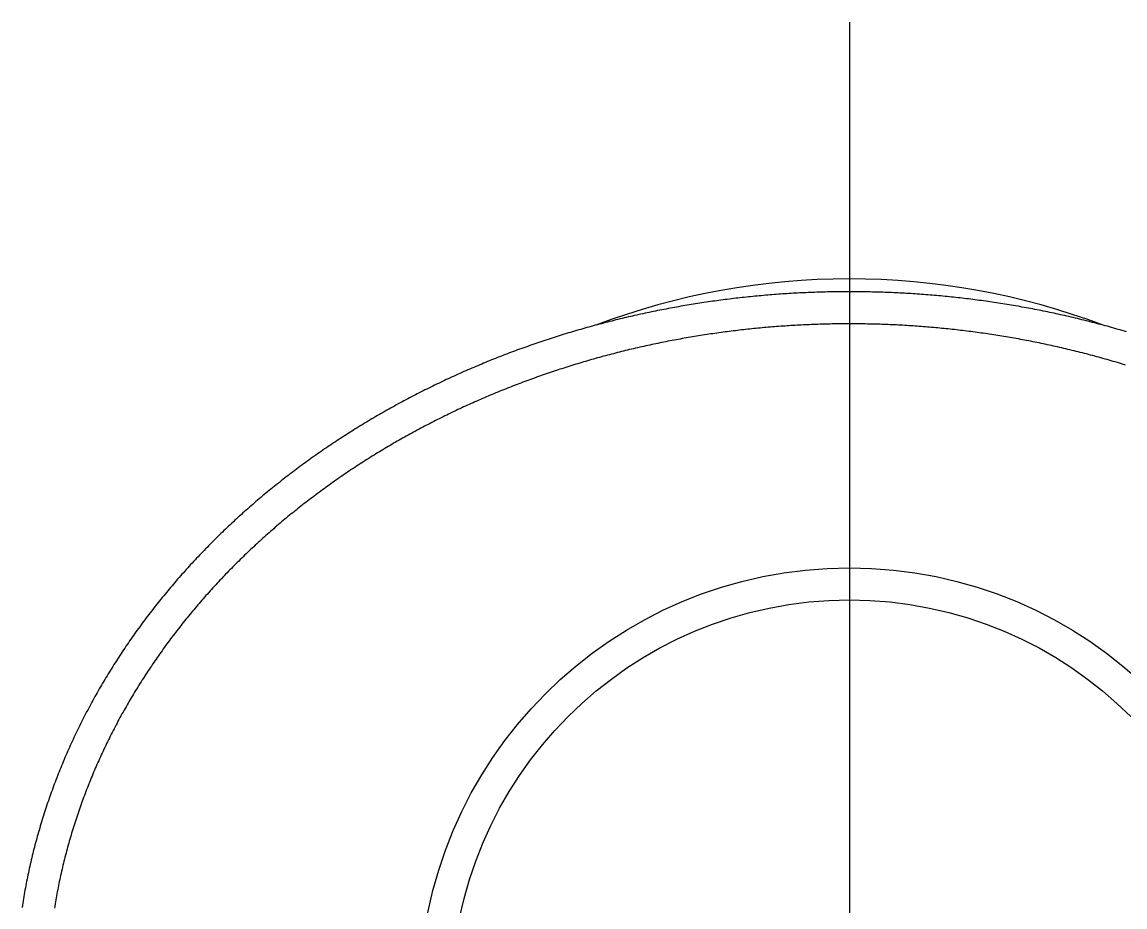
# Model space of a CAD drawing. Extents: x -15.1 to 51.3, y -18.2 to 39.
# Drawn here: x 36.39 to 44.98, y 32.11 to 39 of the extents above; entities that cross this region are included whole.
import ezdxf

# ---------------------------------------------------------------- set-up
doc = ezdxf.new("R2010")
doc.units = 0
doc.linetypes.add('CENTER', pattern=[50.8, 31.75, -6.35, 6.35, -6.35])
doc.layers.get('0').update_dxf_attribs({"linetype": 'CONTINUOUS'})
doc.layers.add('CENTER', color=1, linetype='CENTER')

msp = doc.modelspace()

# ---------------------------------------------------------------- linework, layer by layer
at = {"color": 7}
for points in [[(44.9931, 36.5878, 0), (44.9764, 36.5927, 0), (44.9598, 36.5976, 0), (44.9432, 36.6024, 0), (44.9266, 36.6072, 0), (44.91, 36.612, 0), (44.8934, 36.6167, 0), (44.8768, 36.6214, 0), (44.8601, 36.626, 0), (44.8435, 36.6306, 0), (44.8269, 36.6351, 0), (44.8103, 36.6396, 0), (44.7937, 36.6441, 0), (44.7771, 36.6485, 0), (44.7604, 36.6529, 0), (44.7438, 36.6572, 0), (44.7272, 36.6615, 0), (44.7106, 36.6658, 0), (44.6939, 36.67, 0), (44.6773, 36.6742, 0), (44.6607, 36.6783, 0), (44.6441, 36.6824, 0), (44.6274, 36.6865, 0), (44.6108, 36.6905, 0), (44.5942, 36.6945, 0), (44.5775, 36.6984, 0), (44.5609, 36.7023, 0), (44.5443, 36.7062, 0), (44.5277, 36.71, 0), (44.511, 36.7137, 0), (44.4944, 36.7175, 0), (44.4778, 36.7212, 0), (44.4611, 36.7248, 0), (44.4445, 36.7284, 0), (44.4279, 36.732, 0), (44.4112, 36.7356, 0), (44.3946, 36.7391, 0), (44.378, 36.7425, 0), (44.3613, 36.7459, 0), (44.3447, 36.7493, 0), (44.3281, 36.7527, 0), (44.3114, 36.756, 0), (44.2948, 36.7592, 0), (44.2782, 36.7625, 0), (44.2615, 36.7657, 0), (44.2449, 36.7688, 0), (44.2283, 36.7719, 0), (44.2116, 36.775, 0), (44.195, 36.778, 0), (44.1784, 36.781, 0), (44.1617, 36.784, 0), (44.1451, 36.7869, 0), (44.1284, 36.7898, 0), (44.1118, 36.7927, 0), (44.0952, 36.7955, 0), (44.0785, 36.7982, 0), (44.0619, 36.801, 0), (44.0452, 36.8037, 0), (44.0286, 36.8063, 0), (44.012, 36.8089, 0), (43.9953, 36.8115, 0), (43.9787, 36.8141, 0), (43.962, 36.8166, 0), (43.9454, 36.819, 0), (43.9287, 36.8215, 0), (43.9121, 36.8239, 0), (43.8955, 36.8262, 0), (43.8788, 36.8285, 0), (43.8622, 36.8308, 0), (43.8455, 36.833, 0), (43.8289, 36.8353, 0), (43.8122, 36.8374, 0), (43.7956, 36.8395, 0), (43.7789, 36.8416, 0), (43.7623, 36.8437, 0), (43.7456, 36.8457, 0), (43.729, 36.8477, 0), (43.7123, 36.8496, 0), (43.6957, 36.8515, 0), (43.679, 36.8534, 0), (43.6624, 36.8552, 0), (43.6457, 36.857, 0), (43.6291, 36.8588, 0), (43.6124, 36.8605, 0), (43.5958, 36.8622, 0), (43.5791, 36.8638, 0), (43.5625, 36.8654, 0), (43.5458, 36.867, 0), (43.5292, 36.8685, 0), (43.5125, 36.87, 0), (43.4959, 36.8715, 0), (43.4792, 36.8729, 0), (43.4626, 36.8743, 0), (43.4459, 36.8756, 0), (43.4293, 36.877, 0), (43.4126, 36.8782, 0), (43.3959, 36.8795, 0), (43.3793, 36.8807, 0), (43.3626, 36.8818, 0), (43.346, 36.883, 0), (43.3293, 36.8841, 0), (43.3127, 36.8851, 0), (43.296, 36.8861, 0), (43.2793, 36.8871, 0), (43.2627, 36.8881, 0), (43.246, 36.889, 0), (43.2294, 36.8899, 0), (43.2127, 36.8907, 0), (43.1961, 36.8915, 0), (43.1794, 36.8923, 0), (43.1627, 36.893, 0), (43.1461, 36.8937, 0), (43.1294, 36.8943, 0), (43.1128, 36.895, 0), (43.0961, 36.8955, 0), (43.0794, 36.8961, 0), (43.0628, 36.8966, 0), (43.0461, 36.8971, 0), (43.0295, 36.8975, 0), (43.0128, 36.8979, 0), (42.9961, 36.8983, 0), (42.9795, 36.8986, 0), (42.9628, 36.8989, 0), (42.9462, 36.8992, 0), (42.9295, 36.8994, 0), (42.9128, 36.8996, 0), (42.8962, 36.8997, 0), (42.8795, 36.8999, 0), (42.8628, 36.8999, 0), (42.8462, 36.9, 0), (42.8295, 36.9, 0), (42.8129, 36.9, 0), (42.7962, 36.8999, 0), (42.7795, 36.8998, 0), (42.7629, 36.8997, 0), (42.7462, 36.8995, 0), (42.7295, 36.8993, 0), (42.7129, 36.8991, 0), (42.6962, 36.8988, 0), (42.6796, 36.8985, 0), (42.6629, 36.8981, 0), (42.6462, 36.8977, 0), (42.6296, 36.8973, 0), (42.6129, 36.8968, 0), (42.5963, 36.8963, 0), (42.5796, 36.8958, 0), (42.563, 36.8952, 0), (42.5463, 36.8946, 0), (42.5297, 36.894, 0), (42.513, 36.8933, 0), (42.4964, 36.8926, 0), (42.4797, 36.8918, 0), (42.4631, 36.8911, 0), (42.4464, 36.8902, 0), (42.4298, 36.8894, 0), (42.4132, 36.8885, 0), (42.3965, 36.8876, 0), (42.3799, 36.8866, 0), (42.3633, 36.8856, 0), (42.3466, 36.8845, 0), (42.33, 36.8835, 0), (42.3134, 36.8824, 0), (42.2968, 36.8812, 0), (42.2801, 36.88, 0), (42.2635, 36.8788, 0), (42.2469, 36.8776, 0), (42.2303, 36.8763, 0), (42.2137, 36.8749, 0), (42.1971, 36.8736, 0), (42.1805, 36.8722, 0), (42.1639, 36.8707, 0), (42.1473, 36.8693, 0), (42.1307, 36.8677, 0), (42.1141, 36.8662, 0), (42.0975, 36.8646, 0), (42.0809, 36.863, 0), (42.0644, 36.8613, 0), (42.0478, 36.8597, 0), (42.0312, 36.8579, 0), (42.0147, 36.8562, 0), (41.9981, 36.8544, 0), (41.9815, 36.8525, 0), (41.965, 36.8507, 0), (41.9484, 36.8488, 0), (41.9319, 36.8468, 0), (41.9153, 36.8448, 0), (41.8988, 36.8428, 0), (41.8823, 36.8408, 0), (41.8657, 36.8387, 0), (41.8492, 36.8366, 0), (41.8327, 36.8344, 0), (41.8162, 36.8322, 0), (41.7997, 36.83, 0), (41.7831, 36.8277, 0), (41.7666, 36.8254, 0), (41.7502, 36.823, 0), (41.7337, 36.8207, 0), (41.7172, 36.8183, 0), (41.7007, 36.8158, 0), (41.6842, 36.8133, 0), (41.6677, 36.8108, 0), (41.6513, 36.8082, 0), (41.6348, 36.8056, 0), (41.6184, 36.803, 0), (41.6019, 36.8003, 0), (41.5855, 36.7976, 0), (41.569, 36.7949, 0), (41.5526, 36.7921, 0), (41.5362, 36.7893, 0), (41.5198, 36.7865, 0), (41.5034, 36.7836, 0), (41.487, 36.7807, 0), (41.4706, 36.7777, 0), (41.4542, 36.7747, 0), (41.4378, 36.7717, 0), (41.4214, 36.7686, 0), (41.405, 36.7655, 0), (41.3887, 36.7624, 0), (41.3723, 36.7592, 0), (41.356, 36.756, 0), (41.3396, 36.7527, 0), (41.3233, 36.7495, 0), (41.3069, 36.7461, 0), (41.2906, 36.7428, 0), (41.2743, 36.7394, 0), (41.258, 36.736, 0), (41.2417, 36.7325, 0), (41.2254, 36.729, 0), (41.2091, 36.7255, 0), (41.1928, 36.7219, 0), (41.1766, 36.7183, 0), (41.1603, 36.7146, 0), (41.1441, 36.7109, 0), (41.1278, 36.7072, 0), (41.1116, 36.7035, 0), (41.0953, 36.6997, 0), (41.0791, 36.6958, 0), (41.0629, 36.692, 0), (41.0467, 36.6881, 0), (41.0305, 36.6841, 0), (41.0143, 36.6802, 0), (40.9981, 36.6762, 0), (40.982, 36.6721, 0), (40.9658, 36.668, 0), (40.9496, 36.6639, 0), (40.9335, 36.6598, 0), (40.9174, 36.6556, 0), (40.9012, 36.6513, 0), (40.8851, 36.6471, 0), (40.869, 36.6428, 0), (40.8529, 36.6384, 0), (40.8368, 36.6341, 0), (40.8207, 36.6296, 0), (40.8047, 36.6252, 0), (40.7886, 36.6207, 0), (40.7725, 36.6162, 0), (40.7565, 36.6116, 0), (40.7405, 36.607, 0), (40.7245, 36.6024, 0), (40.7084, 36.5977, 0), (40.6924, 36.593, 0), (40.6764, 36.5883, 0), (40.6605, 36.5835, 0), (40.6445, 36.5787, 0), (40.6285, 36.5738, 0), (40.6126, 36.569, 0), (40.5966, 36.564, 0), (40.5807, 36.5591, 0), (40.5648, 36.5541, 0), (40.5489, 36.549, 0), (40.533, 36.544, 0), (40.5171, 36.5389, 0), (40.5012, 36.5337, 0), (40.4854, 36.5285, 0), (40.4695, 36.5233, 0), (40.4537, 36.5181, 0), (40.4379, 36.5128, 0), (40.422, 36.5074, 0), (40.4062, 36.5021, 0), (40.3904, 36.4967, 0), (40.3746, 36.4912, 0), (40.3589, 36.4858, 0), (40.3431, 36.4803, 0), (40.3274, 36.4747, 0), (40.3116, 36.4691, 0), (40.2959, 36.4635, 0), (40.2802, 36.4578, 0), (40.2645, 36.4521, 0), (40.2488, 36.4464, 0), (40.2331, 36.4406, 0), (40.2175, 36.4348, 0), (40.2018, 36.429, 0), (40.1862, 36.4231, 0), (40.1706, 36.4172, 0), (40.155, 36.4112, 0), (40.1394, 36.4052, 0), (40.1238, 36.3992, 0), (40.1082, 36.3932, 0), (40.0926, 36.387, 0), (40.0771, 36.3809, 0), (40.0616, 36.3747, 0), (40.046, 36.3685, 0), (40.0305, 36.3623, 0), (40.015, 36.356, 0), (39.9996, 36.3497, 0), (39.9841, 36.3433, 0), (39.9686, 36.3369, 0), (39.9532, 36.3305, 0), (39.9378, 36.324, 0), (39.9224, 36.3175, 0), (39.907, 36.3109, 0), (39.8916, 36.3043, 0), (39.8762, 36.2977, 0), (39.8608, 36.291, 0), (39.8455, 36.2843, 0), (39.8302, 36.2776, 0), (39.8148, 36.2708, 0), (39.7995, 36.264, 0), (39.7843, 36.2572, 0), (39.769, 36.2503, 0), (39.7537, 36.2434, 0), (39.7385, 36.2364, 0), (39.7233, 36.2294, 0), (39.7081, 36.2224, 0), (39.6929, 36.2153, 0), (39.6777, 36.2082, 0), (39.6625, 36.201, 0), (39.6474, 36.1938, 0), (39.6322, 36.1866, 0), (39.6171, 36.1793, 0), (39.602, 36.172, 0), (39.5869, 36.1647, 0), (39.5719, 36.1573, 0), (39.5568, 36.1499, 0), (39.5418, 36.1425, 0), (39.5268, 36.135, 0), (39.5118, 36.1275, 0), (39.4968, 36.1199, 0), (39.4818, 36.1123, 0), (39.4669, 36.1047, 0), (39.4519, 36.097, 0), (39.437, 36.0893, 0), (39.4221, 36.0815, 0), (39.4072, 36.0737, 0), (39.3924, 36.0659, 0), (39.3775, 36.0581, 0), (39.3627, 36.0502, 0), (39.3479, 36.0422, 0), (39.3331, 36.0343, 0), (39.3184, 36.0262, 0), (39.3036, 36.0182, 0), (39.2889, 36.0101, 0), (39.2742, 36.002, 0), (39.2595, 35.9938, 0), (39.2448, 35.9856, 0), (39.2302, 35.9774, 0), (39.2155, 35.9691, 0), (39.2009, 35.9608, 0), (39.1863, 35.9525, 0), (39.1718, 35.9441, 0), (39.1572, 35.9357, 0), (39.1427, 35.9272, 0), (39.1282, 35.9187, 0), (39.1137, 35.9102, 0), (39.0992, 35.9016, 0), (39.0848, 35.893, 0), (39.0704, 35.8844, 0), (39.0559, 35.8757, 0), (39.0416, 35.867, 0), (39.0272, 35.8582, 0), (39.0129, 35.8494, 0), (38.9985, 35.8406, 0), (38.9842, 35.8318, 0), (38.97, 35.8229, 0), (38.9557, 35.8139, 0), (38.9415, 35.8049, 0), (38.9273, 35.7959, 0), (38.9131, 35.7869, 0), (38.8989, 35.7778, 0), (38.8848, 35.7687, 0), (38.8707, 35.7595, 0), (38.8566, 35.7503, 0), (38.8425, 35.7411, 0), (38.8285, 35.7318, 0), (38.8144, 35.7225, 0), (38.8004, 35.7131, 0), (38.7865, 35.7038, 0), (38.7725, 35.6943, 0), (38.7586, 35.6849, 0), (38.7447, 35.6754, 0), (38.7308, 35.6659, 0), (38.7169, 35.6563, 0), (38.7031, 35.6467, 0), (38.6893, 35.637, 0), (38.6755, 35.6274, 0), (38.6618, 35.6176, 0), (38.648, 35.6079, 0), (38.6343, 35.5981, 0), (38.6207, 35.5883, 0), (38.607, 35.5784, 0), (38.5934, 35.5685, 0), (38.5798, 35.5586, 0), (38.5662, 35.5486, 0), (38.5527, 35.5386, 0), (38.5392, 35.5286, 0), (38.5257, 35.5185, 0), (38.5122, 35.5084, 0), (38.4988, 35.4982, 0), (38.4853, 35.4881, 0), (38.472, 35.4778, 0), (38.4586, 35.4676, 0), (38.4453, 35.4573, 0), (38.432, 35.447, 0), (38.4187, 35.4366, 0), (38.4055, 35.4262, 0), (38.3922, 35.4157, 0), (38.379, 35.4053, 0), (38.3659, 35.3948, 0), (38.3528, 35.3842, 0), (38.3397, 35.3736, 0), (38.3266, 35.363, 0), (38.3135, 35.3524, 0), (38.3005, 35.3417, 0), (38.2875, 35.331, 0), (38.2746, 35.3202, 0), (38.2616, 35.3094, 0), (38.2487, 35.2986, 0), (38.2359, 35.2877, 0), (38.223, 35.2768, 0), (38.2102, 35.2659, 0), (38.1974, 35.2549, 0), (38.1847, 35.2439, 0), (38.172, 35.2328, 0), (38.1593, 35.2218, 0), (38.1466, 35.2106, 0), (38.134, 35.1995, 0), (38.1214, 35.1883, 0), (38.1088, 35.1771, 0), (38.0963, 35.1658, 0), (38.0838, 35.1545, 0), (38.0713, 35.1432, 0), (38.0589, 35.1318, 0), (38.0465, 35.1204, 0), (38.0341, 35.109, 0), (38.0218, 35.0975, 0), (38.0095, 35.086, 0), (37.9972, 35.0745, 0), (37.9849, 35.0629, 0), (37.9727, 35.0513, 0), (37.9605, 35.0397, 0), (37.9484, 35.028, 0), (37.9363, 35.0163, 0), (37.9242, 35.0045, 0), (37.9122, 34.9928, 0), (37.9001, 34.9809, 0), (37.8882, 34.9691, 0), (37.8762, 34.9572, 0), (37.8643, 34.9453, 0), (37.8524, 34.9333, 0), (37.8406, 34.9213, 0), (37.8288, 34.9093, 0), (37.817, 34.8973, 0), (37.8052, 34.8852, 0), (37.7935, 34.873, 0), (37.7819, 34.8609, 0), (37.7702, 34.8487, 0), (37.7586, 34.8364, 0), (37.747, 34.8242, 0), (37.7355, 34.8119, 0), (37.724, 34.7995, 0), (37.7126, 34.7872, 0), (37.7011, 34.7748, 0), (37.6897, 34.7623, 0), (37.6784, 34.7498, 0), (37.6671, 34.7373, 0), (37.6558, 34.7248, 0), (37.6445, 34.7122, 0), (37.6333, 34.6996, 0), (37.6221, 34.6869, 0), (37.611, 34.6743, 0), (37.5999, 34.6615, 0), (37.5888, 34.6488, 0), (37.5778, 34.636, 0), (37.5668, 34.6232, 0), (37.5559, 34.6103, 0), (37.5449, 34.5974, 0), (37.5341, 34.5845, 0), (37.5232, 34.5715, 0), (37.5124, 34.5585, 0), (37.5016, 34.5455, 0), (37.4909, 34.5324, 0), (37.4802, 34.5194, 0), (37.4696, 34.5062, 0), (37.4589, 34.4931, 0), (37.4484, 34.4799, 0), (37.4378, 34.4666, 0), (37.4273, 34.4534, 0), (37.4169, 34.4401, 0), (37.4065, 34.4267, 0), (37.3961, 34.4134, 0), (37.3857, 34.4, 0), (37.3754, 34.3865, 0), (37.3652, 34.373, 0), (37.355, 34.3595, 0), (37.3448, 34.346, 0), (37.3346, 34.3324, 0), (37.3245, 34.3188, 0), (37.3145, 34.3052, 0), (37.3045, 34.2915, 0), (37.2945, 34.2778, 0), (37.2846, 34.2641, 0), (37.2747, 34.2503, 0), (37.2648, 34.2365, 0), (37.255, 34.2227, 0), (37.2452, 34.2088, 0), (37.2355, 34.1949, 0), (37.2258, 34.181, 0), (37.2162, 34.167, 0), (37.2066, 34.153, 0), (37.197, 34.139, 0), (37.1875, 34.1249, 0), (37.178, 34.1108, 0), (37.1686, 34.0967, 0), (37.1592, 34.0825, 0), (37.1499, 34.0683, 0), (37.1406, 34.0541, 0), (37.1313, 34.0398, 0), (37.1221, 34.0256, 0), (37.113, 34.0112, 0), (37.1038, 33.9969, 0), (37.0948, 33.9825, 0), (37.0857, 33.9681, 0), (37.0768, 33.9536, 0), (37.0678, 33.9391, 0), (37.0589, 33.9246, 0), (37.0501, 33.9101, 0), (37.0413, 33.8955, 0), (37.0325, 33.8809, 0), (37.0238, 33.8662, 0), (37.0151, 33.8515, 0), (37.0065, 33.8368, 0), (36.9979, 33.8221, 0), (36.9894, 33.8073, 0), (36.9809, 33.7925, 0), (36.9725, 33.7777, 0), (36.9641, 33.7628, 0), (36.9557, 33.7479, 0), (36.9474, 33.733, 0), (36.9392, 33.718, 0), (36.931, 33.703, 0), (36.9228, 33.688, 0), (36.9147, 33.673, 0), (36.9067, 33.6579, 0), (36.8987, 33.6428, 0), (36.8907, 33.6276, 0), (36.8828, 33.6125, 0), (36.875, 33.5973, 0), (36.8672, 33.582, 0), (36.8594, 33.5668, 0), (36.8517, 33.5515, 0), (36.8441, 33.5362, 0), (36.8365, 33.5209, 0), (36.8289, 33.5055, 0), (36.8214, 33.4901, 0), (36.814, 33.4747, 0), (36.8066, 33.4593, 0), (36.7992, 33.4438, 0), (36.7919, 33.4283, 0), (36.7847, 33.4128, 0), (36.7775, 33.3973, 0), (36.7704, 33.3817, 0), (36.7633, 33.3661, 0), (36.7563, 33.3505, 0), (36.7493, 33.3348, 0), (36.7424, 33.3191, 0), (36.7355, 33.3035, 0), (36.7287, 33.2877, 0), (36.7219, 33.272, 0), (36.7152, 33.2562, 0), (36.7085, 33.2404, 0), (36.7019, 33.2246, 0), (36.6954, 33.2088, 0), (36.6889, 33.1929, 0), (36.6824, 33.177, 0), (36.676, 33.1611, 0), (36.6697, 33.1452, 0), (36.6634, 33.1292, 0), (36.6572, 33.1133, 0), (36.651, 33.0973, 0), (36.6449, 33.0813, 0), (36.6389, 33.0652, 0), (36.6329, 33.0492, 0), (36.6269, 33.0331, 0), (36.621, 33.017, 0), (36.6152, 33.0009, 0), (36.6094, 32.9847, 0), (36.6037, 32.9686, 0), (36.598, 32.9524, 0), (36.5924, 32.9362, 0), (36.5869, 32.9199, 0), (36.5814, 32.9037, 0), (36.576, 32.8874, 0), (36.5706, 32.8712, 0), (36.5653, 32.8549, 0), (36.56, 32.8386, 0), (36.5548, 32.8222, 0), (36.5497, 32.8059, 0), (36.5446, 32.7895, 0), (36.5395, 32.7731, 0), (36.5346, 32.7567, 0), (36.5297, 32.7403, 0), (36.5248, 32.7238, 0), (36.52, 32.7074, 0), (36.5153, 32.6909, 0), (36.5106, 32.6744, 0), (36.506, 32.6579, 0), (36.5014, 32.6414, 0), (36.4969, 32.6249, 0), (36.4925, 32.6083, 0), (36.4881, 32.5918, 0), (36.4838, 32.5752, 0), (36.4795, 32.5586, 0), (36.4753, 32.542, 0), (36.4712, 32.5253, 0), (36.4671, 32.5087, 0), (36.4631, 32.4921, 0), (36.4592, 32.4754, 0), (36.4553, 32.4587, 0), (36.4514, 32.442, 0), (36.4477, 32.4253, 0), (36.4439, 32.4086, 0), (36.4403, 32.3919, 0), (36.4367, 32.3752, 0), (36.4332, 32.3584, 0), (36.4297, 32.3416, 0), (36.4263, 32.3249, 0), (36.4229, 32.3081, 0), (36.4197, 32.2913, 0), (36.4164, 32.2745, 0), (36.4133, 32.2577, 0), (36.4102, 32.2409, 0), (36.4071, 32.224, 0), (36.4041, 32.2072, 0), (36.4012, 32.1903, 0), (36.3984, 32.1735, 0), (36.3956, 32.1566, 0), (36.3928, 32.1397, 0), (36.3901, 32.1228, 0), (36.3875, 32.1059, 0)], [(44.9858, 36.3287, 0), (44.9698, 36.3336, 0), (44.9537, 36.3385, 0), (44.9377, 36.3434, 0), (44.9217, 36.3482, 0), (44.9056, 36.3529, 0), (44.8896, 36.3576, 0), (44.8735, 36.3623, 0), (44.8575, 36.367, 0), (44.8414, 36.3716, 0), (44.8254, 36.3761, 0), (44.8093, 36.3806, 0), (44.7933, 36.3851, 0), (44.7772, 36.3895, 0), (44.7612, 36.3939, 0), (44.7451, 36.3983, 0), (44.729, 36.4026, 0), (44.713, 36.4069, 0), (44.6969, 36.4111, 0), (44.6809, 36.4153, 0), (44.6648, 36.4194, 0), (44.6487, 36.4236, 0), (44.6327, 36.4276, 0), (44.6166, 36.4317, 0), (44.6005, 36.4357, 0), (44.5845, 36.4396, 0), (44.5684, 36.4435, 0), (44.5523, 36.4474, 0), (44.5363, 36.4513, 0), (44.5202, 36.4551, 0), (44.5041, 36.4588, 0), (44.4881, 36.4626, 0), (44.472, 36.4662, 0), (44.4559, 36.4699, 0), (44.4398, 36.4735, 0), (44.4238, 36.4771, 0), (44.4077, 36.4806, 0), (44.3916, 36.4841, 0), (44.3755, 36.4876, 0), (44.3595, 36.491, 0), (44.3434, 36.4944, 0), (44.3273, 36.4977, 0), (44.3112, 36.501, 0), (44.2951, 36.5043, 0), (44.2791, 36.5075, 0), (44.263, 36.5107, 0), (44.2469, 36.5139, 0), (44.2308, 36.517, 0), (44.2147, 36.5201, 0), (44.1987, 36.5231, 0), (44.1826, 36.5261, 0), (44.1665, 36.5291, 0), (44.1504, 36.5321, 0), (44.1343, 36.535, 0), (44.1182, 36.5378, 0), (44.1021, 36.5406, 0), (44.0861, 36.5434, 0), (44.07, 36.5462, 0), (44.0539, 36.5489, 0), (44.0378, 36.5516, 0), (44.0217, 36.5542, 0), (44.0056, 36.5568, 0), (43.9895, 36.5594, 0), (43.9734, 36.5619, 0), (43.9573, 36.5644, 0), (43.9412, 36.5669, 0), (43.9251, 36.5693, 0), (43.9091, 36.5717, 0), (43.893, 36.574, 0), (43.8769, 36.5763, 0), (43.8608, 36.5786, 0), (43.8447, 36.5809, 0), (43.8286, 36.5831, 0), (43.8125, 36.5852, 0), (43.7964, 36.5874, 0), (43.7803, 36.5895, 0), (43.7642, 36.5915, 0), (43.7481, 36.5935, 0), (43.732, 36.5955, 0), (43.7159, 36.5975, 0), (43.6998, 36.5994, 0), (43.6837, 36.6013, 0), (43.6676, 36.6031, 0), (43.6515, 36.6049, 0), (43.6354, 36.6067, 0), (43.6192, 36.6084, 0), (43.6031, 36.6101, 0), (43.587, 36.6118, 0), (43.5709, 36.6134, 0), (43.5548, 36.615, 0), (43.5387, 36.6166, 0), (43.5226, 36.6181, 0), (43.5065, 36.6196, 0), (43.4904, 36.621, 0), (43.4743, 36.6224, 0), (43.4582, 36.6238, 0), (43.4421, 36.6251, 0), (43.426, 36.6264, 0), (43.4098, 36.6277, 0), (43.3937, 36.6289, 0), (43.3776, 36.6301, 0), (43.3615, 36.6313, 0), (43.3454, 36.6324, 0), (43.3293, 36.6335, 0), (43.3132, 36.6346, 0), (43.2971, 36.6356, 0), (43.2809, 36.6366, 0), (43.2648, 36.6375, 0), (43.2487, 36.6385, 0), (43.2326, 36.6393, 0), (43.2165, 36.6402, 0), (43.2004, 36.641, 0), (43.1843, 36.6418, 0), (43.1681, 36.6425, 0), (43.152, 36.6432, 0), (43.1359, 36.6439, 0), (43.1198, 36.6445, 0), (43.1037, 36.6451, 0), (43.0876, 36.6457, 0), (43.0714, 36.6462, 0), (43.0553, 36.6467, 0), (43.0392, 36.6472, 0), (43.0231, 36.6476, 0), (43.007, 36.648, 0), (42.9909, 36.6483, 0), (42.9747, 36.6487, 0), (42.9586, 36.649, 0), (42.9425, 36.6492, 0), (42.9264, 36.6494, 0), (42.9103, 36.6496, 0), (42.8941, 36.6498, 0), (42.878, 36.6499, 0), (42.8619, 36.6499, 0), (42.8458, 36.65, 0), (42.8297, 36.65, 0), (42.8135, 36.65, 0), (42.7974, 36.6499, 0), (42.7813, 36.6498, 0), (42.7652, 36.6497, 0), (42.7491, 36.6495, 0), (42.7329, 36.6493, 0), (42.7168, 36.6491, 0), (42.7007, 36.6488, 0), (42.6846, 36.6485, 0), (42.6685, 36.6482, 0), (42.6523, 36.6478, 0), (42.6362, 36.6474, 0), (42.6201, 36.6469, 0), (42.604, 36.6465, 0), (42.5879, 36.6459, 0), (42.5718, 36.6454, 0), (42.5557, 36.6448, 0), (42.5396, 36.6442, 0), (42.5235, 36.6435, 0), (42.5074, 36.6428, 0), (42.4913, 36.6421, 0), (42.4752, 36.6413, 0), (42.4591, 36.6406, 0), (42.443, 36.6397, 0), (42.4269, 36.6389, 0), (42.4108, 36.638, 0), (42.3947, 36.637, 0), (42.3786, 36.6361, 0), (42.3625, 36.635, 0), (42.3464, 36.634, 0), (42.3303, 36.6329, 0), (42.3143, 36.6318, 0), (42.2982, 36.6307, 0), (42.2821, 36.6295, 0), (42.266, 36.6283, 0), (42.25, 36.627, 0), (42.2339, 36.6257, 0), (42.2178, 36.6244, 0), (42.2018, 36.6231, 0), (42.1857, 36.6217, 0), (42.1697, 36.6203, 0), (42.1536, 36.6188, 0), (42.1376, 36.6173, 0), (42.1215, 36.6158, 0), (42.1055, 36.6142, 0), (42.0895, 36.6126, 0), (42.0734, 36.611, 0), (42.0574, 36.6093, 0), (42.0414, 36.6076, 0), (42.0253, 36.6059, 0), (42.0093, 36.6041, 0), (41.9933, 36.6023, 0), (41.9773, 36.6004, 0), (41.9613, 36.5986, 0), (41.9453, 36.5966, 0), (41.9293, 36.5947, 0), (41.9133, 36.5927, 0), (41.8973, 36.5907, 0), (41.8813, 36.5886, 0), (41.8654, 36.5865, 0), (41.8494, 36.5844, 0), (41.8334, 36.5823, 0), (41.8175, 36.5801, 0), (41.8015, 36.5778, 0), (41.7856, 36.5756, 0), (41.7696, 36.5733, 0), (41.7537, 36.5709, 0), (41.7377, 36.5686, 0), (41.7218, 36.5662, 0), (41.7059, 36.5637, 0), (41.6899, 36.5612, 0), (41.674, 36.5587, 0), (41.6581, 36.5562, 0), (41.6422, 36.5536, 0), (41.6263, 36.551, 0), (41.6104, 36.5483, 0), (41.5945, 36.5457, 0), (41.5787, 36.5429, 0), (41.5628, 36.5402, 0), (41.5469, 36.5374, 0), (41.5311, 36.5346, 0), (41.5152, 36.5317, 0), (41.4994, 36.5288, 0), (41.4835, 36.5259, 0), (41.4677, 36.5229, 0), (41.4519, 36.5199, 0), (41.436, 36.5169, 0), (41.4202, 36.5138, 0), (41.4044, 36.5107, 0), (41.3886, 36.5076, 0), (41.3728, 36.5044, 0), (41.357, 36.5012, 0), (41.3412, 36.498, 0), (41.3255, 36.4947, 0), (41.3097, 36.4914, 0), (41.294, 36.488, 0), (41.2782, 36.4846, 0), (41.2625, 36.4812, 0), (41.2467, 36.4778, 0), (41.231, 36.4743, 0), (41.2153, 36.4707, 0), (41.1996, 36.4672, 0), (41.1839, 36.4636, 0), (41.1682, 36.46, 0), (41.1525, 36.4563, 0), (41.1368, 36.4526, 0), (41.1211, 36.4489, 0), (41.1055, 36.4451, 0), (41.0898, 36.4413, 0), (41.0742, 36.4374, 0), (41.0586, 36.4336, 0), (41.0429, 36.4297, 0), (41.0273, 36.4257, 0), (41.0117, 36.4217, 0), (40.9961, 36.4177, 0), (40.9805, 36.4137, 0), (40.9649, 36.4096, 0), (40.9494, 36.4055, 0), (40.9338, 36.4013, 0), (40.9182, 36.3971, 0), (40.9027, 36.3929, 0), (40.8872, 36.3886, 0), (40.8716, 36.3843, 0), (40.8561, 36.38, 0), (40.8406, 36.3756, 0), (40.8251, 36.3712, 0), (40.8096, 36.3668, 0), (40.7941, 36.3623, 0), (40.7787, 36.3578, 0), (40.7632, 36.3533, 0), (40.7478, 36.3487, 0), (40.7323, 36.3441, 0), (40.7169, 36.3394, 0), (40.7015, 36.3347, 0), (40.6861, 36.33, 0), (40.6707, 36.3253, 0), (40.6553, 36.3205, 0), (40.64, 36.3156, 0), (40.6246, 36.3108, 0), (40.6092, 36.3059, 0), (40.5939, 36.3009, 0), (40.5786, 36.296, 0), (40.5633, 36.291, 0), (40.548, 36.2859, 0), (40.5327, 36.2809, 0), (40.5174, 36.2758, 0), (40.5021, 36.2706, 0), (40.4868, 36.2654, 0), (40.4716, 36.2602, 0), (40.4564, 36.255, 0), (40.4411, 36.2497, 0), (40.4259, 36.2444, 0), (40.4107, 36.239, 0), (40.3955, 36.2336, 0), (40.3804, 36.2282, 0), (40.3652, 36.2227, 0), (40.35, 36.2172, 0), (40.3349, 36.2117, 0), (40.3198, 36.2061, 0), (40.3046, 36.2005, 0), (40.2895, 36.1949, 0), (40.2745, 36.1892, 0), (40.2594, 36.1835, 0), (40.2443, 36.1778, 0), (40.2293, 36.172, 0), (40.2142, 36.1662, 0), (40.1992, 36.1603, 0), (40.1842, 36.1544, 0), (40.1692, 36.1485, 0), (40.1542, 36.1425, 0), (40.1392, 36.1365, 0), (40.1243, 36.1305, 0), (40.1093, 36.1244, 0), (40.0944, 36.1183, 0), (40.0795, 36.1122, 0), (40.0646, 36.106, 0), (40.0497, 36.0998, 0), (40.0348, 36.0936, 0), (40.0199, 36.0873, 0), (40.0051, 36.081, 0), (39.9902, 36.0746, 0), (39.9754, 36.0682, 0), (39.9606, 36.0618, 0), (39.9458, 36.0553, 0), (39.931, 36.0488, 0), (39.9163, 36.0423, 0), (39.9015, 36.0357, 0), (39.8868, 36.0291, 0), (39.872, 36.0225, 0), (39.8573, 36.0158, 0), (39.8426, 36.0091, 0), (39.828, 36.0024, 0), (39.8133, 35.9956, 0), (39.7986, 35.9888, 0), (39.784, 35.9819, 0), (39.7694, 35.975, 0), (39.7548, 35.9681, 0), (39.7402, 35.9611, 0), (39.7256, 35.9541, 0), (39.7111, 35.9471, 0), (39.6966, 35.94, 0), (39.682, 35.9329, 0), (39.6675, 35.9258, 0), (39.653, 35.9186, 0), (39.6386, 35.9114, 0), (39.6241, 35.9041, 0), (39.6097, 35.8968, 0), (39.5953, 35.8895, 0), (39.5809, 35.8822, 0), (39.5665, 35.8748, 0), (39.5521, 35.8673, 0), (39.5378, 35.8599, 0), (39.5234, 35.8524, 0), (39.5091, 35.8448, 0), (39.4948, 35.8373, 0), (39.4806, 35.8297, 0), (39.4663, 35.822, 0), (39.4521, 35.8143, 0), (39.4378, 35.8066, 0), (39.4236, 35.7989, 0), (39.4095, 35.7911, 0), (39.3953, 35.7833, 0), (39.3812, 35.7754, 0), (39.367, 35.7675, 0), (39.3529, 35.7596, 0), (39.3389, 35.7517, 0), (39.3248, 35.7437, 0), (39.3107, 35.7356, 0), (39.2967, 35.7276, 0), (39.2827, 35.7195, 0), (39.2687, 35.7113, 0), (39.2548, 35.7031, 0), (39.2408, 35.6949, 0), (39.2269, 35.6867, 0), (39.213, 35.6784, 0), (39.1991, 35.6701, 0), (39.1853, 35.6617, 0), (39.1714, 35.6534, 0), (39.1576, 35.6449, 0), (39.1438, 35.6365, 0), (39.13, 35.628, 0), (39.1163, 35.6195, 0), (39.1025, 35.6109, 0), (39.0888, 35.6023, 0), (39.0751, 35.5937, 0), (39.0615, 35.585, 0), (39.0478, 35.5763, 0), (39.0342, 35.5676, 0), (39.0206, 35.5588, 0), (39.007, 35.55, 0), (38.9935, 35.5411, 0), (38.98, 35.5322, 0), (38.9665, 35.5233, 0), (38.953, 35.5144, 0), (38.9395, 35.5054, 0), (38.9261, 35.4964, 0), (38.9127, 35.4873, 0), (38.8993, 35.4782, 0), (38.8859, 35.4691, 0), (38.8726, 35.4599, 0), (38.8593, 35.4508, 0), (38.846, 35.4415, 0), (38.8327, 35.4323, 0), (38.8195, 35.423, 0), (38.8063, 35.4136, 0), (38.7931, 35.4043, 0), (38.7799, 35.3949, 0), (38.7668, 35.3854, 0), (38.7537, 35.376, 0), (38.7406, 35.3664, 0), (38.7275, 35.3569, 0), (38.7145, 35.3473, 0), (38.7015, 35.3377, 0), (38.6885, 35.3281, 0), (38.6755, 35.3184, 0), (38.6626, 35.3087, 0), (38.6497, 35.2989, 0), (38.6368, 35.2892, 0), (38.624, 35.2794, 0), (38.6111, 35.2695, 0), (38.5983, 35.2596, 0), (38.5856, 35.2497, 0), (38.5728, 35.2398, 0), (38.5601, 35.2298, 0), (38.5474, 35.2198, 0), (38.5348, 35.2097, 0), (38.5222, 35.1996, 0), (38.5096, 35.1895, 0), (38.497, 35.1793, 0), (38.4844, 35.1692, 0), (38.4719, 35.1589, 0), (38.4594, 35.1487, 0), (38.447, 35.1384, 0), (38.4345, 35.1281, 0), (38.4221, 35.1177, 0), (38.4098, 35.1073, 0), (38.3974, 35.0969, 0), (38.3851, 35.0865, 0), (38.3728, 35.076, 0), (38.3606, 35.0654, 0), (38.3484, 35.0549, 0), (38.3362, 35.0443, 0), (38.324, 35.0337, 0), (38.3119, 35.023, 0), (38.2998, 35.0123, 0), (38.2877, 35.0016, 0), (38.2756, 34.9909, 0), (38.2636, 34.9801, 0), (38.2516, 34.9692, 0), (38.2397, 34.9584, 0), (38.2278, 34.9475, 0), (38.2159, 34.9366, 0), (38.204, 34.9256, 0), (38.1922, 34.9146, 0), (38.1804, 34.9036, 0), (38.1686, 34.8926, 0), (38.1569, 34.8815, 0), (38.1452, 34.8704, 0), (38.1335, 34.8592, 0), (38.1219, 34.848, 0), (38.1103, 34.8368, 0), (38.0987, 34.8256, 0), (38.0872, 34.8143, 0), (38.0757, 34.803, 0), (38.0642, 34.7916, 0), (38.0528, 34.7802, 0), (38.0414, 34.7688, 0), (38.03, 34.7574, 0), (38.0187, 34.7459, 0), (38.0074, 34.7344, 0), (37.9961, 34.7229, 0), (37.9849, 34.7113, 0), (37.9737, 34.6997, 0), (37.9625, 34.688, 0), (37.9514, 34.6764, 0), (37.9403, 34.6647, 0), (37.9292, 34.6529, 0), (37.9182, 34.6412, 0), (37.9072, 34.6294, 0), (37.8962, 34.6175, 0), (37.8853, 34.6057, 0), (37.8744, 34.5938, 0), (37.8635, 34.5818, 0), (37.8527, 34.5699, 0), (37.8419, 34.5579, 0), (37.8311, 34.5458, 0), (37.8204, 34.5338, 0), (37.8097, 34.5217, 0), (37.7991, 34.5096, 0), (37.7885, 34.4974, 0), (37.7779, 34.4852, 0), (37.7674, 34.473, 0), (37.7569, 34.4607, 0), (37.7464, 34.4484, 0), (37.7359, 34.4361, 0), (37.7256, 34.4238, 0), (37.7152, 34.4114, 0), (37.7049, 34.399, 0), (37.6946, 34.3865, 0), (37.6843, 34.3741, 0), (37.6741, 34.3616, 0), (37.6639, 34.349, 0), (37.6538, 34.3364, 0), (37.6437, 34.3238, 0), (37.6336, 34.3112, 0), (37.6236, 34.2985, 0), (37.6136, 34.2858, 0), (37.6037, 34.2731, 0), (37.5938, 34.2603, 0), (37.5839, 34.2475, 0), (37.5741, 34.2347, 0), (37.5643, 34.2219, 0), (37.5545, 34.209, 0), (37.5448, 34.1961, 0), (37.5351, 34.1831, 0), (37.5255, 34.1701, 0), (37.5159, 34.1571, 0), (37.5064, 34.1441, 0), (37.4968, 34.131, 0), (37.4874, 34.1179, 0), (37.4779, 34.1048, 0), (37.4685, 34.0916, 0), (37.4592, 34.0784, 0), (37.4499, 34.0652, 0), (37.4406, 34.0519, 0), (37.4313, 34.0386, 0), (37.4222, 34.0253, 0), (37.413, 34.012, 0), (37.4039, 33.9986, 0), (37.3948, 33.9852, 0), (37.3858, 33.9718, 0), (37.3768, 33.9583, 0), (37.3679, 33.9448, 0), (37.359, 33.9313, 0), (37.3501, 33.9177, 0), (37.3413, 33.9041, 0), (37.3325, 33.8905, 0), (37.3238, 33.8768, 0), (37.3151, 33.8632, 0), (37.3064, 33.8495, 0), (37.2978, 33.8357, 0), (37.2893, 33.8219, 0), (37.2808, 33.8081, 0), (37.2723, 33.7943, 0), (37.2639, 33.7805, 0), (37.2555, 33.7666, 0), (37.2471, 33.7527, 0), (37.2388, 33.7387, 0), (37.2306, 33.7247, 0), (37.2224, 33.7107, 0), (37.2142, 33.6967, 0), (37.2061, 33.6826, 0), (37.198, 33.6685, 0), (37.19, 33.6544, 0), (37.182, 33.6403, 0), (37.174, 33.6261, 0), (37.1661, 33.6119, 0), (37.1583, 33.5977, 0), (37.1505, 33.5834, 0), (37.1427, 33.5691, 0), (37.135, 33.5548, 0), (37.1274, 33.5404, 0), (37.1198, 33.5261, 0), (37.1122, 33.5117, 0), (37.1047, 33.4973, 0), (37.0972, 33.4828, 0), (37.0898, 33.4683, 0), (37.0824, 33.4538, 0), (37.0751, 33.4393, 0), (37.0678, 33.4247, 0), (37.0606, 33.4102, 0), (37.0534, 33.3956, 0), (37.0463, 33.3809, 0), (37.0392, 33.3663, 0), (37.0322, 33.3516, 0), (37.0252, 33.3369, 0), (37.0183, 33.3222, 0), (37.0114, 33.3074, 0), (37.0046, 33.2927, 0), (36.9978, 33.2779, 0), (36.9911, 33.2631, 0), (36.9844, 33.2482, 0), (36.9777, 33.2333, 0), (36.9712, 33.2185, 0), (36.9646, 33.2036, 0), (36.9582, 33.1886, 0), (36.9517, 33.1737, 0), (36.9454, 33.1587, 0), (36.939, 33.1437, 0), (36.9328, 33.1287, 0), (36.9266, 33.1136, 0), (36.9204, 33.0986, 0), (36.9143, 33.0835, 0), (36.9082, 33.0684, 0), (36.9022, 33.0533, 0), (36.8962, 33.0381, 0), (36.8903, 33.023, 0), (36.8845, 33.0078, 0), (36.8787, 32.9926, 0), (36.8729, 32.9774, 0), (36.8672, 32.9621, 0), (36.8616, 32.9469, 0), (36.856, 32.9316, 0), (36.8505, 32.9163, 0), (36.845, 32.901, 0), (36.8396, 32.8856, 0), (36.8342, 32.8703, 0), (36.8289, 32.8549, 0), (36.8236, 32.8395, 0), (36.8184, 32.8241, 0), (36.8132, 32.8087, 0), (36.8081, 32.7932, 0), (36.8031, 32.7778, 0), (36.7981, 32.7623, 0), (36.7932, 32.7468, 0), (36.7883, 32.7313, 0), (36.7834, 32.7158, 0), (36.7787, 32.7002, 0), (36.774, 32.6847, 0), (36.7693, 32.6691, 0), (36.7647, 32.6535, 0), (36.7602, 32.6379, 0), (36.7557, 32.6223, 0), (36.7512, 32.6067, 0), (36.7469, 32.591, 0), (36.7425, 32.5754, 0), (36.7383, 32.5597, 0), (36.7341, 32.544, 0), (36.7299, 32.5283, 0), (36.7258, 32.5126, 0), (36.7218, 32.4969, 0), (36.7178, 32.4811, 0), (36.7139, 32.4654, 0), (36.71, 32.4496, 0), (36.7062, 32.4338, 0), (36.7025, 32.4181, 0), (36.6988, 32.4023, 0), (36.6952, 32.3865, 0), (36.6916, 32.3706, 0), (36.6881, 32.3548, 0), (36.6846, 32.339, 0), (36.6812, 32.3231, 0), (36.6779, 32.3072, 0), (36.6746, 32.2914, 0), (36.6714, 32.2755, 0), (36.6682, 32.2596, 0), (36.6651, 32.2437, 0), (36.662, 32.2278, 0), (36.659, 32.2118, 0), (36.6561, 32.1959, 0), (36.6532, 32.18, 0), (36.6504, 32.164, 0), (36.6476, 32.148, 0), (36.6449, 32.1321, 0), (36.6422, 32.1161, 0), (36.6397, 32.1001, 0)]]:
    msp.add_polyline3d(points, dxfattribs=at)
at = {"color": 7, "linetype": 'CONTINUOUS'}
for radius in [3.35, 3.1]:
    msp.add_circle((42.833685, 31.4), radius, dxfattribs=at)
msp.add_arc((42.833685, 31.4), 5.6, 69.3280116, 110.6719884, dxfattribs=at)
at = {"layer": 'CENTER', "color": 1, "linetype": 'CENTER'}
msp.add_line((42.833685, 39), (42.833685, -2), dxfattribs=at)

doc.saveas('drawing.dxf')
